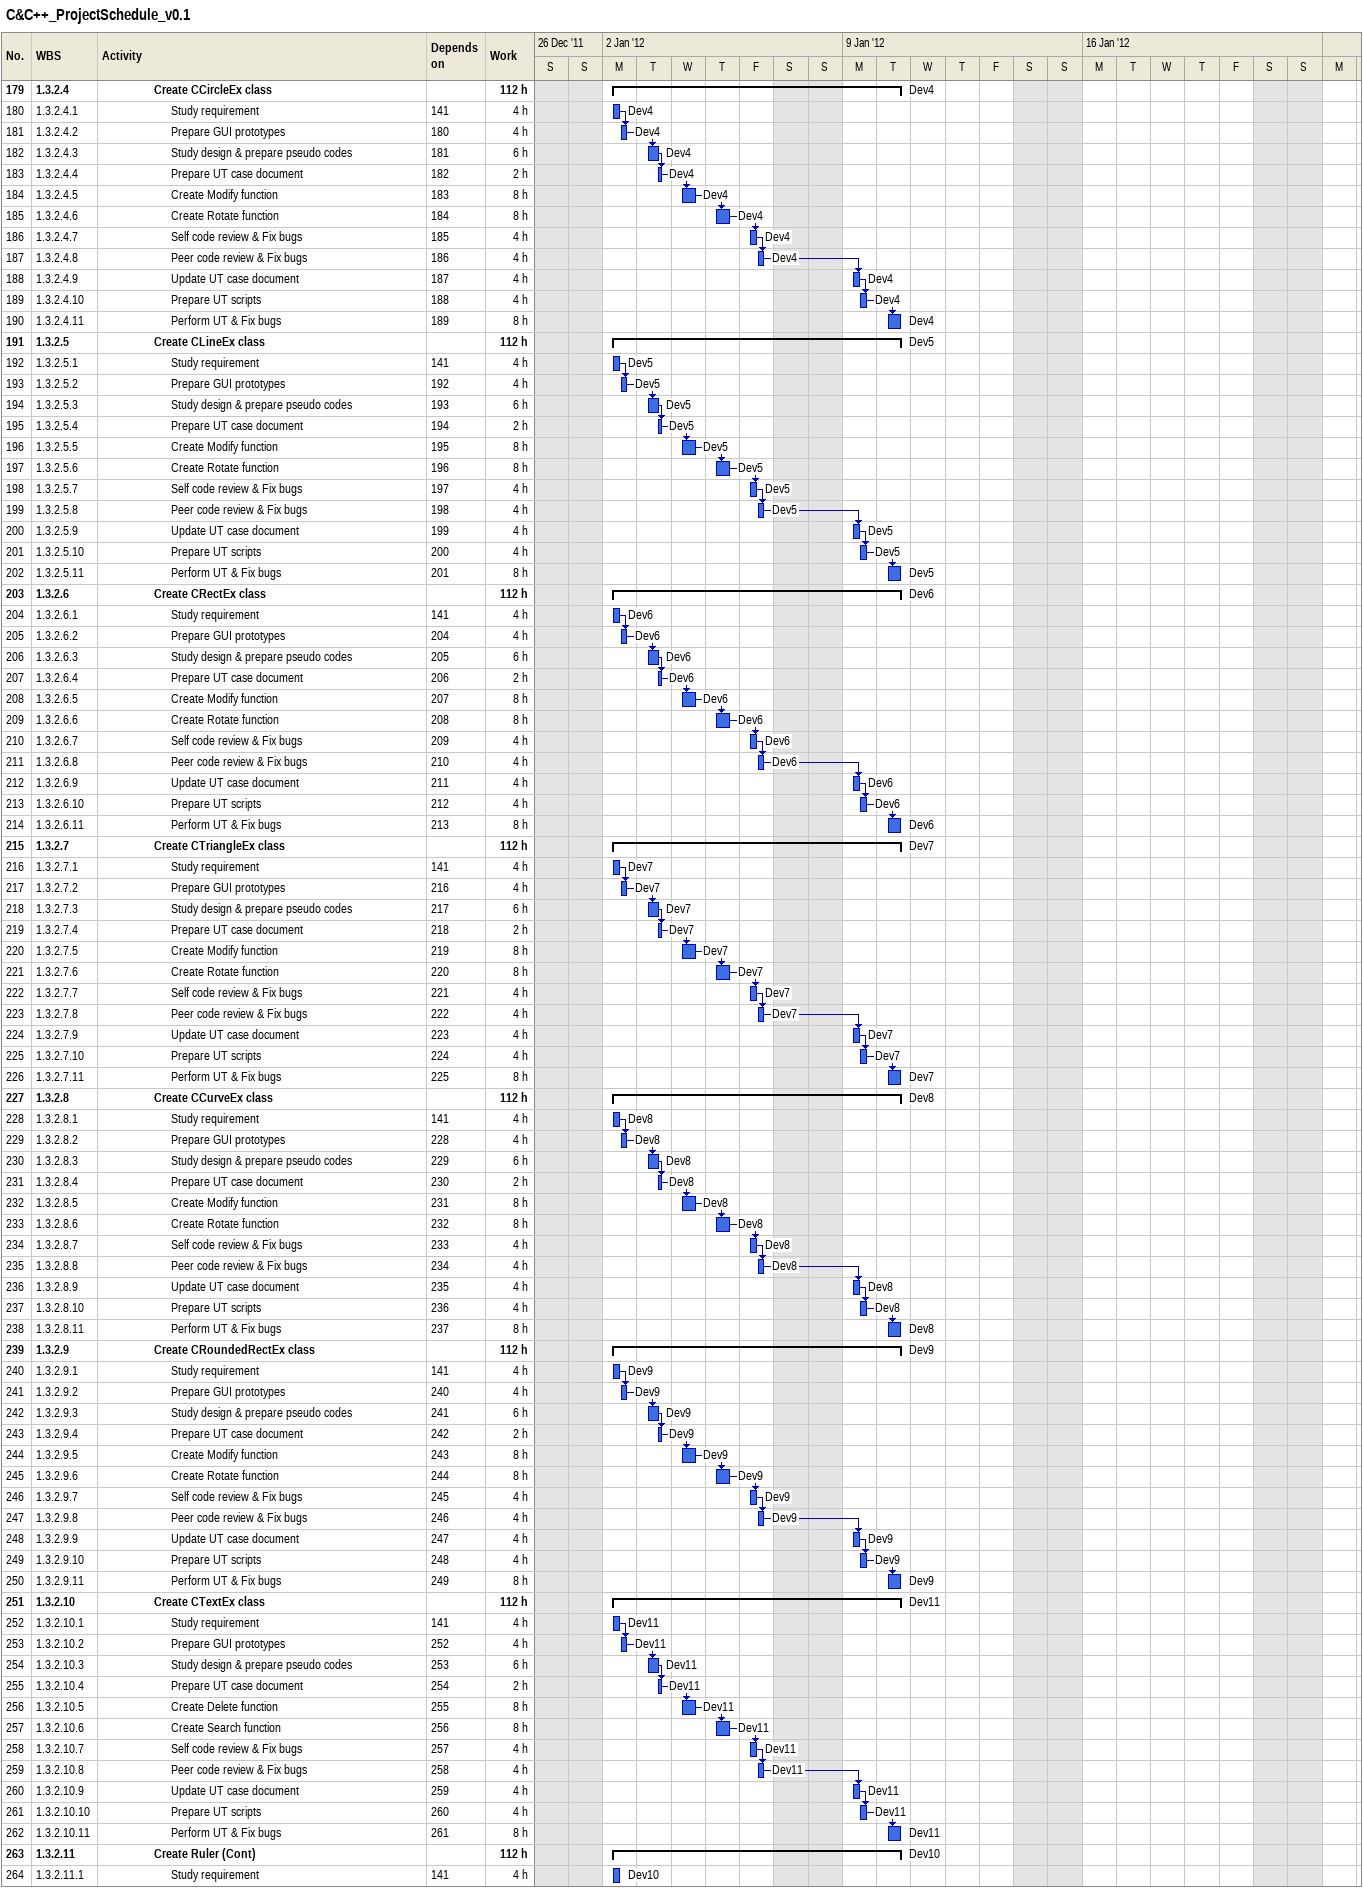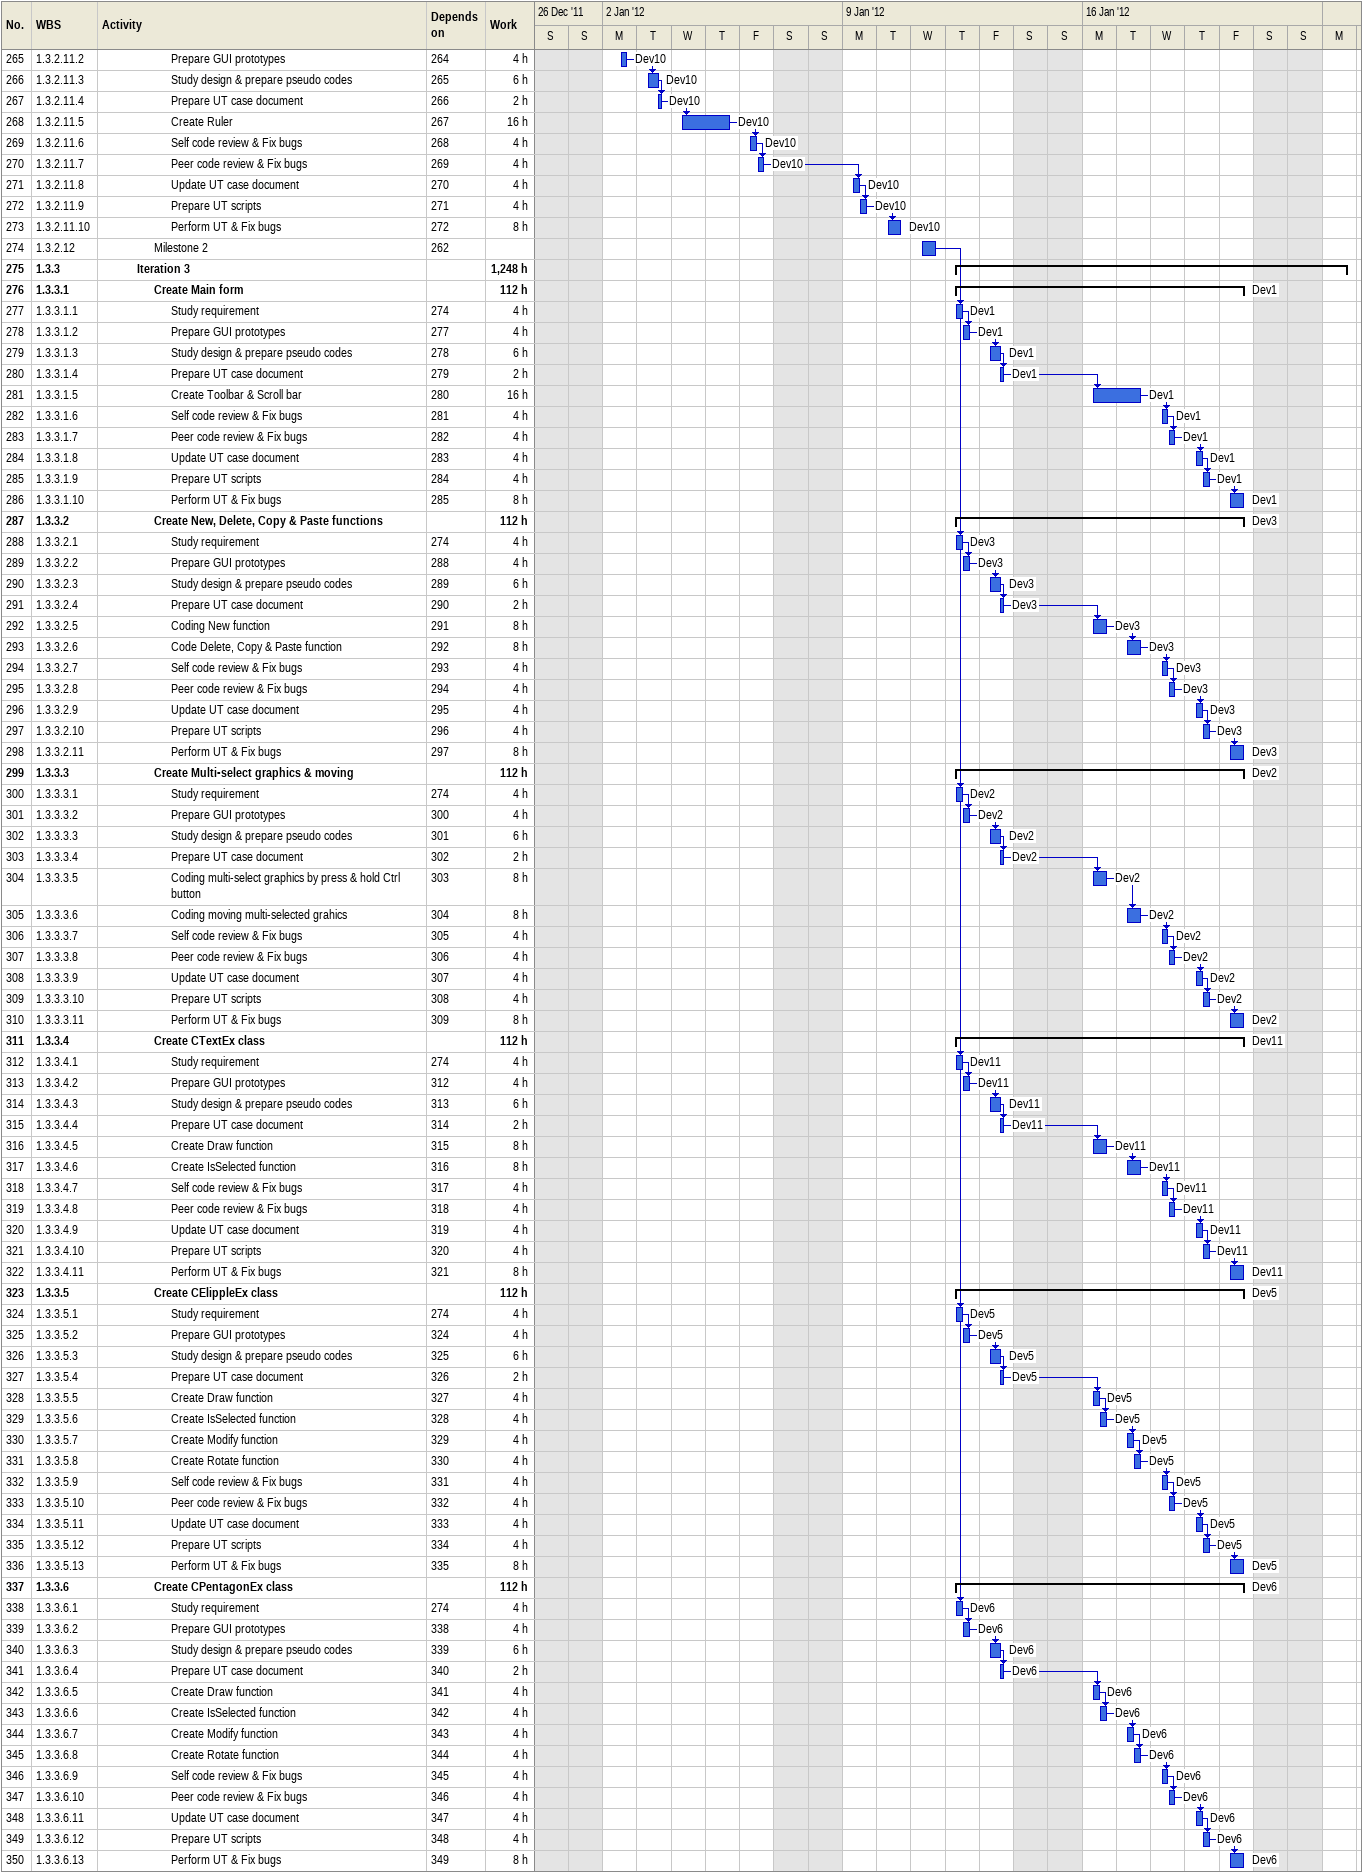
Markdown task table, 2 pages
C&C++_ProjectSchedule_v0.1

| ID | WBS | Task | Start | Finish | Predecessors | Resources | Work (h) |
|---|---|---|---|---|---|---|---|
| 179 | 1.3.2.4 | **Create CCircleEx class** | 2012-01-02 | 2012-01-10 |  | Dev4 | 112 |
| 180 | 1.3.2.4.1 | Study requirement | 2012-01-02 | 2012-01-02 | 141 | Dev4 | 4 |
| 181 | 1.3.2.4.2 | Prepare GUI prototypes | 2012-01-02 | 2012-01-02 | 180 | Dev4 | 4 |
| 182 | 1.3.2.4.3 | Study design & prepare pseudo codes | 2012-01-03 | 2012-01-03 | 181 | Dev4 | 6 |
| 183 | 1.3.2.4.4 | Prepare UT case document | 2012-01-03 | 2012-01-03 | 182 | Dev4 | 2 |
| 184 | 1.3.2.4.5 | Create Modify function | 2012-01-04 | 2012-01-04 | 183 | Dev4 | 8 |
| 185 | 1.3.2.4.6 | Create Rotate function | 2012-01-05 | 2012-01-05 | 184 | Dev4 | 8 |
| 186 | 1.3.2.4.7 | Self code review & Fix bugs | 2012-01-06 | 2012-01-06 | 185 | Dev4 | 4 |
| 187 | 1.3.2.4.8 | Peer code review & Fix bugs | 2012-01-06 | 2012-01-06 | 186 | Dev4 | 4 |
| 188 | 1.3.2.4.9 | Update UT case document | 2012-01-09 | 2012-01-09 | 187 | Dev4 | 4 |
| 189 | 1.3.2.4.10 | Prepare UT scripts | 2012-01-09 | 2012-01-09 | 188 | Dev4 | 4 |
| 190 | 1.3.2.4.11 | Perform UT & Fix bugs | 2012-01-10 | 2012-01-10 | 189 | Dev4 | 8 |
| 191 | 1.3.2.5 | **Create CLineEx class** | 2012-01-02 | 2012-01-10 |  | Dev5 | 112 |
| 192 | 1.3.2.5.1 | Study requirement | 2012-01-02 | 2012-01-02 | 141 | Dev5 | 4 |
| 193 | 1.3.2.5.2 | Prepare GUI prototypes | 2012-01-02 | 2012-01-02 | 192 | Dev5 | 4 |
| 194 | 1.3.2.5.3 | Study design & prepare pseudo codes | 2012-01-03 | 2012-01-03 | 193 | Dev5 | 6 |
| 195 | 1.3.2.5.4 | Prepare UT case document | 2012-01-03 | 2012-01-03 | 194 | Dev5 | 2 |
| 196 | 1.3.2.5.5 | Create Modify function | 2012-01-04 | 2012-01-04 | 195 | Dev5 | 8 |
| 197 | 1.3.2.5.6 | Create Rotate function | 2012-01-05 | 2012-01-05 | 196 | Dev5 | 8 |
| 198 | 1.3.2.5.7 | Self code review & Fix bugs | 2012-01-06 | 2012-01-06 | 197 | Dev5 | 4 |
| 199 | 1.3.2.5.8 | Peer code review & Fix bugs | 2012-01-06 | 2012-01-06 | 198 | Dev5 | 4 |
| 200 | 1.3.2.5.9 | Update UT case document | 2012-01-09 | 2012-01-09 | 199 | Dev5 | 4 |
| 201 | 1.3.2.5.10 | Prepare UT scripts | 2012-01-09 | 2012-01-09 | 200 | Dev5 | 4 |
| 202 | 1.3.2.5.11 | Perform UT & Fix bugs | 2012-01-10 | 2012-01-10 | 201 | Dev5 | 8 |
| 203 | 1.3.2.6 | **Create CRectEx class** | 2012-01-02 | 2012-01-10 |  | Dev6 | 112 |
| 204 | 1.3.2.6.1 | Study requirement | 2012-01-02 | 2012-01-02 | 141 | Dev6 | 4 |
| 205 | 1.3.2.6.2 | Prepare GUI prototypes | 2012-01-02 | 2012-01-02 | 204 | Dev6 | 4 |
| 206 | 1.3.2.6.3 | Study design & prepare pseudo codes | 2012-01-03 | 2012-01-03 | 205 | Dev6 | 6 |
| 207 | 1.3.2.6.4 | Prepare UT case document | 2012-01-03 | 2012-01-03 | 206 | Dev6 | 2 |
| 208 | 1.3.2.6.5 | Create Modify function | 2012-01-04 | 2012-01-04 | 207 | Dev6 | 8 |
| 209 | 1.3.2.6.6 | Create Rotate function | 2012-01-05 | 2012-01-05 | 208 | Dev6 | 8 |
| 210 | 1.3.2.6.7 | Self code review & Fix bugs | 2012-01-06 | 2012-01-06 | 209 | Dev6 | 4 |
| 211 | 1.3.2.6.8 | Peer code review & Fix bugs | 2012-01-06 | 2012-01-06 | 210 | Dev6 | 4 |
| 212 | 1.3.2.6.9 | Update UT case document | 2012-01-09 | 2012-01-09 | 211 | Dev6 | 4 |
| 213 | 1.3.2.6.10 | Prepare UT scripts | 2012-01-09 | 2012-01-09 | 212 | Dev6 | 4 |
| 214 | 1.3.2.6.11 | Perform UT & Fix bugs | 2012-01-10 | 2012-01-10 | 213 | Dev6 | 8 |
| 215 | 1.3.2.7 | **Create CTriangleEx class** | 2012-01-02 | 2012-01-10 |  | Dev7 | 112 |
| 216 | 1.3.2.7.1 | Study requirement | 2012-01-02 | 2012-01-02 | 141 | Dev7 | 4 |
| 217 | 1.3.2.7.2 | Prepare GUI prototypes | 2012-01-02 | 2012-01-02 | 216 | Dev7 | 4 |
| 218 | 1.3.2.7.3 | Study design & prepare pseudo codes | 2012-01-03 | 2012-01-03 | 217 | Dev7 | 6 |
| 219 | 1.3.2.7.4 | Prepare UT case document | 2012-01-03 | 2012-01-03 | 218 | Dev7 | 2 |
| 220 | 1.3.2.7.5 | Create Modify function | 2012-01-04 | 2012-01-04 | 219 | Dev7 | 8 |
| 221 | 1.3.2.7.6 | Create Rotate function | 2012-01-05 | 2012-01-05 | 220 | Dev7 | 8 |
| 222 | 1.3.2.7.7 | Self code review & Fix bugs | 2012-01-06 | 2012-01-06 | 221 | Dev7 | 4 |
| 223 | 1.3.2.7.8 | Peer code review & Fix bugs | 2012-01-06 | 2012-01-06 | 222 | Dev7 | 4 |
| 224 | 1.3.2.7.9 | Update UT case document | 2012-01-09 | 2012-01-09 | 223 | Dev7 | 4 |
| 225 | 1.3.2.7.10 | Prepare UT scripts | 2012-01-09 | 2012-01-09 | 224 | Dev7 | 4 |
| 226 | 1.3.2.7.11 | Perform UT & Fix bugs | 2012-01-10 | 2012-01-10 | 225 | Dev7 | 8 |
| 227 | 1.3.2.8 | **Create CCurveEx class** | 2012-01-02 | 2012-01-10 |  | Dev8 | 112 |
| 228 | 1.3.2.8.1 | Study requirement | 2012-01-02 | 2012-01-02 | 141 | Dev8 | 4 |
| 229 | 1.3.2.8.2 | Prepare GUI prototypes | 2012-01-02 | 2012-01-02 | 228 | Dev8 | 4 |
| 230 | 1.3.2.8.3 | Study design & prepare pseudo codes | 2012-01-03 | 2012-01-03 | 229 | Dev8 | 6 |
| 231 | 1.3.2.8.4 | Prepare UT case document | 2012-01-03 | 2012-01-03 | 230 | Dev8 | 2 |
| 232 | 1.3.2.8.5 | Create Modify function | 2012-01-04 | 2012-01-04 | 231 | Dev8 | 8 |
| 233 | 1.3.2.8.6 | Create Rotate function | 2012-01-05 | 2012-01-05 | 232 | Dev8 | 8 |
| 234 | 1.3.2.8.7 | Self code review & Fix bugs | 2012-01-06 | 2012-01-06 | 233 | Dev8 | 4 |
| 235 | 1.3.2.8.8 | Peer code review & Fix bugs | 2012-01-06 | 2012-01-06 | 234 | Dev8 | 4 |
| 236 | 1.3.2.8.9 | Update UT case document | 2012-01-09 | 2012-01-09 | 235 | Dev8 | 4 |
| 237 | 1.3.2.8.10 | Prepare UT scripts | 2012-01-09 | 2012-01-09 | 236 | Dev8 | 4 |
| 238 | 1.3.2.8.11 | Perform UT & Fix bugs | 2012-01-10 | 2012-01-10 | 237 | Dev8 | 8 |
| 239 | 1.3.2.9 | **Create CRoundedRectEx class** | 2012-01-02 | 2012-01-10 |  | Dev9 | 112 |
| 240 | 1.3.2.9.1 | Study requirement | 2012-01-02 | 2012-01-02 | 141 | Dev9 | 4 |
| 241 | 1.3.2.9.2 | Prepare GUI prototypes | 2012-01-02 | 2012-01-02 | 240 | Dev9 | 4 |
| 242 | 1.3.2.9.3 | Study design & prepare pseudo codes | 2012-01-03 | 2012-01-03 | 241 | Dev9 | 6 |
| 243 | 1.3.2.9.4 | Prepare UT case document | 2012-01-03 | 2012-01-03 | 242 | Dev9 | 2 |
| 244 | 1.3.2.9.5 | Create Modify function | 2012-01-04 | 2012-01-04 | 243 | Dev9 | 8 |
| 245 | 1.3.2.9.6 | Create Rotate function | 2012-01-05 | 2012-01-05 | 244 | Dev9 | 8 |
| 246 | 1.3.2.9.7 | Self code review & Fix bugs | 2012-01-06 | 2012-01-06 | 245 | Dev9 | 4 |
| 247 | 1.3.2.9.8 | Peer code review & Fix bugs | 2012-01-06 | 2012-01-06 | 246 | Dev9 | 4 |
| 248 | 1.3.2.9.9 | Update UT case document | 2012-01-09 | 2012-01-09 | 247 | Dev9 | 4 |
| 249 | 1.3.2.9.10 | Prepare UT scripts | 2012-01-09 | 2012-01-09 | 248 | Dev9 | 4 |
| 250 | 1.3.2.9.11 | Perform UT & Fix bugs | 2012-01-10 | 2012-01-10 | 249 | Dev9 | 8 |
| 251 | 1.3.2.10 | **Create CTextEx class** | 2012-01-02 | 2012-01-10 |  | Dev11 | 112 |
| 252 | 1.3.2.10.1 | Study requirement | 2012-01-02 | 2012-01-02 | 141 | Dev11 | 4 |
| 253 | 1.3.2.10.2 | Prepare GUI prototypes | 2012-01-02 | 2012-01-02 | 252 | Dev11 | 4 |
| 254 | 1.3.2.10.3 | Study design & prepare pseudo codes | 2012-01-03 | 2012-01-03 | 253 | Dev11 | 6 |
| 255 | 1.3.2.10.4 | Prepare UT case document | 2012-01-03 | 2012-01-03 | 254 | Dev11 | 2 |
| 256 | 1.3.2.10.5 | Create Delete function | 2012-01-04 | 2012-01-04 | 255 | Dev11 | 8 |
| 257 | 1.3.2.10.6 | Create Search function | 2012-01-05 | 2012-01-05 | 256 | Dev11 | 8 |
| 258 | 1.3.2.10.7 | Self code review & Fix bugs | 2012-01-06 | 2012-01-06 | 257 | Dev11 | 4 |
| 259 | 1.3.2.10.8 | Peer code review & Fix bugs | 2012-01-06 | 2012-01-06 | 258 | Dev11 | 4 |
| 260 | 1.3.2.10.9 | Update UT case document | 2012-01-09 | 2012-01-09 | 259 | Dev11 | 4 |
| 261 | 1.3.2.10.10 | Prepare UT scripts | 2012-01-09 | 2012-01-09 | 260 | Dev11 | 4 |
| 262 | 1.3.2.10.11 | Perform UT & Fix bugs | 2012-01-10 | 2012-01-10 | 261 | Dev11 | 8 |
| 263 | 1.3.2.11 | **Create Ruler (Cont)** | 2012-01-02 | 2012-01-10 |  | Dev10 | 112 |
| 264 | 1.3.2.11.1 | Study requirement | 2012-01-02 | 2012-01-02 | 141 | Dev10 | 4 |
| 265 | 1.3.2.11.2 | Prepare GUI prototypes | 2012-01-02 | 2012-01-02 | 264 | Dev10 | 4 |
| 266 | 1.3.2.11.3 | Study design & prepare pseudo codes | 2012-01-03 | 2012-01-03 | 265 | Dev10 | 6 |
| 267 | 1.3.2.11.4 | Prepare UT case document | 2012-01-03 | 2012-01-03 | 266 | Dev10 | 2 |
| 268 | 1.3.2.11.5 | Create Ruler | 2012-01-04 | 2012-01-05 | 267 | Dev10 | 16 |
| 269 | 1.3.2.11.6 | Self code review & Fix bugs | 2012-01-06 | 2012-01-06 | 268 | Dev10 | 4 |
| 270 | 1.3.2.11.7 | Peer code review & Fix bugs | 2012-01-06 | 2012-01-06 | 269 | Dev10 | 4 |
| 271 | 1.3.2.11.8 | Update UT case document | 2012-01-09 | 2012-01-09 | 270 | Dev10 | 4 |
| 272 | 1.3.2.11.9 | Prepare UT scripts | 2012-01-09 | 2012-01-09 | 271 | Dev10 | 4 |
| 273 | 1.3.2.11.10 | Perform UT & Fix bugs | 2012-01-10 | 2012-01-10 | 272 | Dev10 | 8 |
| 274 | 1.3.2.12 | Milestone 2 | 2012-01-11 | 2012-01-11 | 262 |  |  |
| 275 | 1.3.3 | **Iteration 3** | 2012-01-12 | 2012-01-23 |  |  | 1248 |
| 276 | 1.3.3.1 | **Create Main form** | 2012-01-12 | 2012-01-20 |  | Dev1 | 112 |
| 277 | 1.3.3.1.1 | Study requirement | 2012-01-12 | 2012-01-12 | 274 | Dev1 | 4 |
| 278 | 1.3.3.1.2 | Prepare GUI prototypes | 2012-01-12 | 2012-01-12 | 277 | Dev1 | 4 |
| 279 | 1.3.3.1.3 | Study design & prepare pseudo codes | 2012-01-13 | 2012-01-13 | 278 | Dev1 | 6 |
| 280 | 1.3.3.1.4 | Prepare UT case document | 2012-01-13 | 2012-01-13 | 279 | Dev1 | 2 |
| 281 | 1.3.3.1.5 | Create Toolbar & Scroll bar | 2012-01-16 | 2012-01-17 | 280 | Dev1 | 16 |
| 282 | 1.3.3.1.6 | Self code review & Fix bugs | 2012-01-18 | 2012-01-18 | 281 | Dev1 | 4 |
| 283 | 1.3.3.1.7 | Peer code review & Fix bugs | 2012-01-18 | 2012-01-18 | 282 | Dev1 | 4 |
| 284 | 1.3.3.1.8 | Update UT case document | 2012-01-19 | 2012-01-19 | 283 | Dev1 | 4 |
| 285 | 1.3.3.1.9 | Prepare UT scripts | 2012-01-19 | 2012-01-19 | 284 | Dev1 | 4 |
| 286 | 1.3.3.1.10 | Perform UT & Fix bugs | 2012-01-20 | 2012-01-20 | 285 | Dev1 | 8 |
| 287 | 1.3.3.2 | **Create New, Delete, Copy & Paste functions** | 2012-01-12 | 2012-01-20 |  | Dev3 | 112 |
| 288 | 1.3.3.2.1 | Study requirement | 2012-01-12 | 2012-01-12 | 274 | Dev3 | 4 |
| 289 | 1.3.3.2.2 | Prepare GUI prototypes | 2012-01-12 | 2012-01-12 | 288 | Dev3 | 4 |
| 290 | 1.3.3.2.3 | Study design & prepare pseudo codes | 2012-01-13 | 2012-01-13 | 289 | Dev3 | 6 |
| 291 | 1.3.3.2.4 | Prepare UT case document | 2012-01-13 | 2012-01-13 | 290 | Dev3 | 2 |
| 292 | 1.3.3.2.5 | Coding New function | 2012-01-16 | 2012-01-16 | 291 | Dev3 | 8 |
| 293 | 1.3.3.2.6 | Code Delete, Copy & Paste function | 2012-01-17 | 2012-01-17 | 292 | Dev3 | 8 |
| 294 | 1.3.3.2.7 | Self code review & Fix bugs | 2012-01-18 | 2012-01-18 | 293 | Dev3 | 4 |
| 295 | 1.3.3.2.8 | Peer code review & Fix bugs | 2012-01-18 | 2012-01-18 | 294 | Dev3 | 4 |
| 296 | 1.3.3.2.9 | Update UT case document | 2012-01-19 | 2012-01-19 | 295 | Dev3 | 4 |
| 297 | 1.3.3.2.10 | Prepare UT scripts | 2012-01-19 | 2012-01-19 | 296 | Dev3 | 4 |
| 298 | 1.3.3.2.11 | Perform UT & Fix bugs | 2012-01-20 | 2012-01-20 | 297 | Dev3 | 8 |
| 299 | 1.3.3.3 | **Create Multi-select graphics & moving** | 2012-01-12 | 2012-01-20 |  | Dev2 | 112 |
| 300 | 1.3.3.3.1 | Study requirement | 2012-01-12 | 2012-01-12 | 274 | Dev2 | 4 |
| 301 | 1.3.3.3.2 | Prepare GUI prototypes | 2012-01-12 | 2012-01-12 | 300 | Dev2 | 4 |
| 302 | 1.3.3.3.3 | Study design & prepare pseudo codes | 2012-01-13 | 2012-01-13 | 301 | Dev2 | 6 |
| 303 | 1.3.3.3.4 | Prepare UT case document | 2012-01-13 | 2012-01-13 | 302 | Dev2 | 2 |
| 304 | 1.3.3.3.5 | Coding multi-select graphics by press & hold Ctrl button | 2012-01-16 | 2012-01-16 | 303 | Dev2 | 8 |
| 305 | 1.3.3.3.6 | Coding moving multi-selected grahics | 2012-01-17 | 2012-01-17 | 304 | Dev2 | 8 |
| 306 | 1.3.3.3.7 | Self code review & Fix bugs | 2012-01-18 | 2012-01-18 | 305 | Dev2 | 4 |
| 307 | 1.3.3.3.8 | Peer code review & Fix bugs | 2012-01-18 | 2012-01-18 | 306 | Dev2 | 4 |
| 308 | 1.3.3.3.9 | Update UT case document | 2012-01-19 | 2012-01-19 | 307 | Dev2 | 4 |
| 309 | 1.3.3.3.10 | Prepare UT scripts | 2012-01-19 | 2012-01-19 | 308 | Dev2 | 4 |
| 310 | 1.3.3.3.11 | Perform UT & Fix bugs | 2012-01-20 | 2012-01-20 | 309 | Dev2 | 8 |
| 311 | 1.3.3.4 | **Create CTextEx class** | 2012-01-12 | 2012-01-20 |  | Dev11 | 112 |
| 312 | 1.3.3.4.1 | Study requirement | 2012-01-12 | 2012-01-12 | 274 | Dev11 | 4 |
| 313 | 1.3.3.4.2 | Prepare GUI prototypes | 2012-01-12 | 2012-01-12 | 312 | Dev11 | 4 |
| 314 | 1.3.3.4.3 | Study design & prepare pseudo codes | 2012-01-13 | 2012-01-13 | 313 | Dev11 | 6 |
| 315 | 1.3.3.4.4 | Prepare UT case document | 2012-01-13 | 2012-01-13 | 314 | Dev11 | 2 |
| 316 | 1.3.3.4.5 | Create Draw function | 2012-01-16 | 2012-01-16 | 315 | Dev11 | 8 |
| 317 | 1.3.3.4.6 | Create IsSelected function | 2012-01-17 | 2012-01-17 | 316 | Dev11 | 8 |
| 318 | 1.3.3.4.7 | Self code review & Fix bugs | 2012-01-18 | 2012-01-18 | 317 | Dev11 | 4 |
| 319 | 1.3.3.4.8 | Peer code review & Fix bugs | 2012-01-18 | 2012-01-18 | 318 | Dev11 | 4 |
| 320 | 1.3.3.4.9 | Update UT case document | 2012-01-19 | 2012-01-19 | 319 | Dev11 | 4 |
| 321 | 1.3.3.4.10 | Prepare UT scripts | 2012-01-19 | 2012-01-19 | 320 | Dev11 | 4 |
| 322 | 1.3.3.4.11 | Perform UT & Fix bugs | 2012-01-20 | 2012-01-20 | 321 | Dev11 | 8 |
| 323 | 1.3.3.5 | **Create CElippleEx class** | 2012-01-12 | 2012-01-20 |  | Dev5 | 112 |
| 324 | 1.3.3.5.1 | Study requirement | 2012-01-12 | 2012-01-12 | 274 | Dev5 | 4 |
| 325 | 1.3.3.5.2 | Prepare GUI prototypes | 2012-01-12 | 2012-01-12 | 324 | Dev5 | 4 |
| 326 | 1.3.3.5.3 | Study design & prepare pseudo codes | 2012-01-13 | 2012-01-13 | 325 | Dev5 | 6 |
| 327 | 1.3.3.5.4 | Prepare UT case document | 2012-01-13 | 2012-01-13 | 326 | Dev5 | 2 |
| 328 | 1.3.3.5.5 | Create Draw function | 2012-01-16 | 2012-01-16 | 327 | Dev5 | 4 |
| 329 | 1.3.3.5.6 | Create IsSelected function | 2012-01-16 | 2012-01-16 | 328 | Dev5 | 4 |
| 330 | 1.3.3.5.7 | Create Modify function | 2012-01-17 | 2012-01-17 | 329 | Dev5 | 4 |
| 331 | 1.3.3.5.8 | Create Rotate function | 2012-01-17 | 2012-01-17 | 330 | Dev5 | 4 |
| 332 | 1.3.3.5.9 | Self code review & Fix bugs | 2012-01-18 | 2012-01-18 | 331 | Dev5 | 4 |
| 333 | 1.3.3.5.10 | Peer code review & Fix bugs | 2012-01-18 | 2012-01-18 | 332 | Dev5 | 4 |
| 334 | 1.3.3.5.11 | Update UT case document | 2012-01-19 | 2012-01-19 | 333 | Dev5 | 4 |
| 335 | 1.3.3.5.12 | Prepare UT scripts | 2012-01-19 | 2012-01-19 | 334 | Dev5 | 4 |
| 336 | 1.3.3.5.13 | Perform UT & Fix bugs | 2012-01-20 | 2012-01-20 | 335 | Dev5 | 8 |
| 337 | 1.3.3.6 | **Create CPentagonEx class** | 2012-01-12 | 2012-01-20 |  | Dev6 | 112 |
| 338 | 1.3.3.6.1 | Study requirement | 2012-01-12 | 2012-01-12 | 274 | Dev6 | 4 |
| 339 | 1.3.3.6.2 | Prepare GUI prototypes | 2012-01-12 | 2012-01-12 | 338 | Dev6 | 4 |
| 340 | 1.3.3.6.3 | Study design & prepare pseudo codes | 2012-01-13 | 2012-01-13 | 339 | Dev6 | 6 |
| 341 | 1.3.3.6.4 | Prepare UT case document | 2012-01-13 | 2012-01-13 | 340 | Dev6 | 2 |
| 342 | 1.3.3.6.5 | Create Draw function | 2012-01-16 | 2012-01-16 | 341 | Dev6 | 4 |
| 343 | 1.3.3.6.6 | Create IsSelected function | 2012-01-16 | 2012-01-16 | 342 | Dev6 | 4 |
| 344 | 1.3.3.6.7 | Create Modify function | 2012-01-17 | 2012-01-17 | 343 | Dev6 | 4 |
| 345 | 1.3.3.6.8 | Create Rotate function | 2012-01-17 | 2012-01-17 | 344 | Dev6 | 4 |
| 346 | 1.3.3.6.9 | Self code review & Fix bugs | 2012-01-18 | 2012-01-18 | 345 | Dev6 | 4 |
| 347 | 1.3.3.6.10 | Peer code review & Fix bugs | 2012-01-18 | 2012-01-18 | 346 | Dev6 | 4 |
| 348 | 1.3.3.6.11 | Update UT case document | 2012-01-19 | 2012-01-19 | 347 | Dev6 | 4 |
| 349 | 1.3.3.6.12 | Prepare UT scripts | 2012-01-19 | 2012-01-19 | 348 | Dev6 | 4 |
| 350 | 1.3.3.6.13 | Perform UT & Fix bugs | 2012-01-20 | 2012-01-20 | 349 | Dev6 | 8 |
